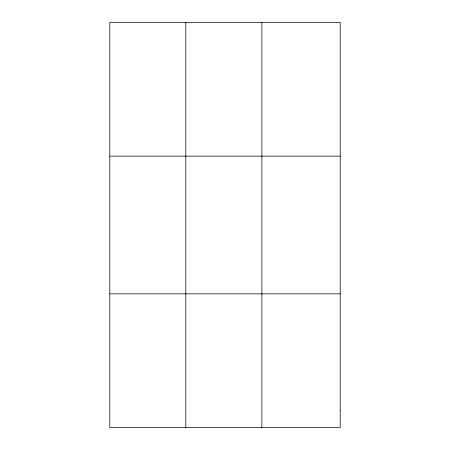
<?xml version="1.0" encoding="UTF-8"?>
<svg xmlns="http://www.w3.org/2000/svg" width="450" height="450" viewBox="0 0 450 450"><rect width="100%" height="100%" fill="white"/><g stroke="black" fill="none" stroke-linecap="round" stroke-linejoin="round"><path stroke-width="0.67" d="M185.822 22.5L185.822 427.5M261.872 22.5L261.872 427.5M109.778 156.15L340.223 156.15M109.778 293.85L340.223 293.85M340.223 410.794L340.223 427.5L109.778 427.5L109.778 22.5L340.223 22.5L340.223 410.794"/></g></svg>
